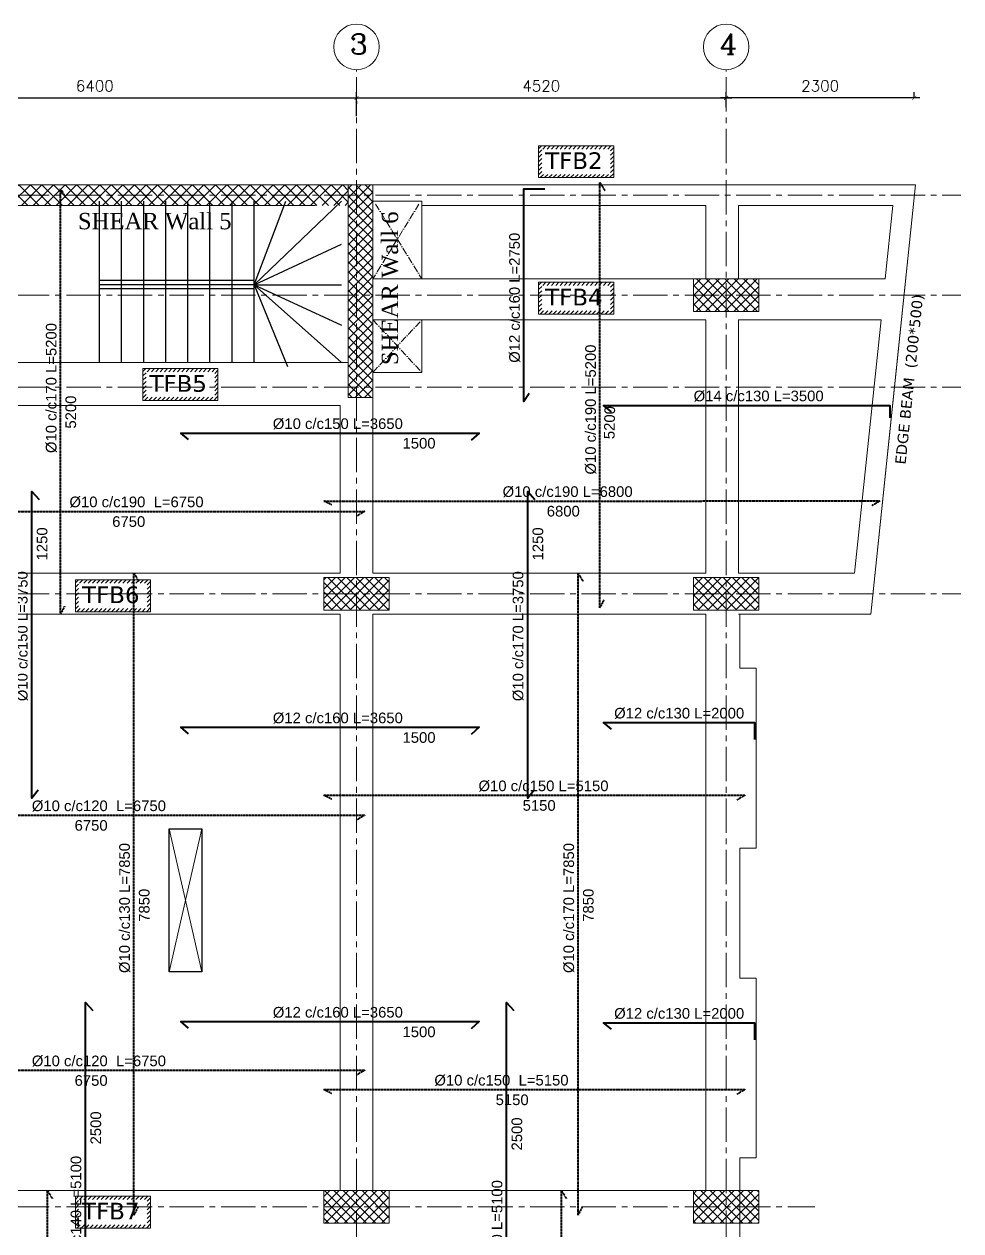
# Model space of a CAD drawing. Header units: inches. Extents: x -26151 to 62940, y -10194 to 246332.
# Drawn here: x 40850 to 41996, y 118572 to 120048 of the extents above; entities that cross this region are included whole.
import ezdxf

# ---------------------------------------------------------------- set-up
doc = ezdxf.new("R2010")
doc.units = ezdxf.units.IN
doc.header["$LTSCALE"] = 0.7
doc.header["$MEASUREMENT"] = 0
for name, pattern in [('ACAD_ISO10W100', [18, 12, -3, 0, -3]), ('CENTER2', [1.125, 0.75, -0.125, 0.125, -0.125]), ('DASHED2', [0.375, 0.25, -0.125])]:
    doc.linetypes.add(name, pattern=pattern)
doc.layers.get('0').update_dxf_attribs({"lineweight": 13})
doc.layers.get('Defpoints').update_dxf_attribs({"lineweight": 5})
for name, color, linetype, lineweight in [('axis', 254, 'ACAD_ISO10W100', 9), ('BEAM', 5, 'Continuous', 0), ('COLUMN', 4, 'Continuous', 20), ('dim', 1, 'Continuous', 25), ('hach', 9, 'Continuous', 9), ('hach 1', 254, 'Continuous', 9), ('hatch', 9, 'Continuous', 9), ('TEXT', 3, 'Continuous', 25), ('top renforcment', 7, 'Continuous', 40), ('VIS', 8, 'Continuous', 18)]:
    doc.layers.add(name, color=color, linetype=linetype, lineweight=lineweight)
doc.layers.add('FURNITURE', color=4, linetype='Continuous')
doc.layers.add('Layer3', color=50, linetype='Continuous')
doc.styles.add('100', font='romans.shx', dxfattribs={"height": 13.5})
doc.styles.add('GENERATED_STYLE_4', font='verdanai.ttf')
doc.styles.add('QW', font='times.ttf', dxfattribs={"height": 15})
doc.styles.add('romanc', font='verdana.ttf', dxfattribs={"height": 250})
doc.styles.get("Standard").update_dxf_attribs({"font": 'arial.ttf', "height": 13})
doc.dimstyles.new('abr100', dxfattribs={"dimtxt": 15, "dimasz": 5, "dimexe": 7, "dimexo": 7, "dimgap": 8, "dimtad": 1, "dimdec": 0, "dimlfac": 10, "dimzin": 4, "dimdsep": 46, "dimtxsty": '100', "dimblk": 'ARCHTICK', "dimcen": 0.09, "dimdle": 7, "dimclrd": 1, "dimclre": 8, "dimclrt": 2, "dimadec": 0, "dimazin": 1, "dimtfac": 1, "dimtdec": 0, "dimtix": 1, "dimtofl": 0, "dimtmove": 0, "dimatfit": 3, "dimldrblk": 'ARCHTICK', "dimfxl": 0, "dimtolj": 1, "dimtzin": 0, "dimlwd": -1, "dimlwe": -1, "dimarcsym": 0})
doc.dimstyles.get("Standard").update_dxf_attribs({"dimtxt": 13, "dimasz": 5, "dimexe": 0.18, "dimexo": 0.0625, "dimgap": 6, "dimtad": 1, "dimdec": 0, "dimlfac": 10, "dimzin": 0, "dimdsep": 46, "dimtxsty": 'Standard', "dimblk": 'ARCHTICK', "dimcen": 0.09, "dimse1": 1, "dimse2": 1, "dimclrd": 1, "dimclre": 7, "dimclrt": 3, "dimadec": 0, "dimazin": 0, "dimtfac": 1, "dimtdec": 0, "dimtix": 1, "dimtofl": 0, "dimtmove": 0, "dimatfit": 3, "dimldrblk": 'ARCHTICK', "dimfxl": 0, "dimtolj": 1, "dimtzin": 0, "dimarcsym": 0})

# ---------------------------------------------------------------- blocks, each defined once
blk = doc.blocks.new('_ArchTick')
at = {"color": 0, "linetype": 'ByBlock', "lineweight": 0, "const_width": 0.15}
blk.add_lwpolyline([(-0.5, -0.5), (0.5, 0.5)], dxfattribs=at)
blk = doc.blocks.new('*D750')
at = {"layer": 'Defpoints', "color": 0, "transparency": 16777216}
for p in [(41256.5, 119960.4), (41708.5, 119957.4), (41708.5, 119939.1)]:
    blk.add_point(p, dxfattribs=at)
at = {"layer": 'dim', "color": 8, "transparency": 16777216}
for p, q in [((41708.5, 119946.1), (41708.5, 119964.4)), ((41256.5, 119953.4), (41256.5, 119950.4))]:
    blk.add_line(p, q, dxfattribs=at)
at = {"layer": 'dim', "color": 1, "transparency": 16777216}
blk.add_line((41249.5, 119957.4), (41715.5, 119957.4), dxfattribs=at)
at = {"layer": 'dim', "color": 1, "transparency": 16777216, "xscale": 5, "yscale": 5, "zscale": 5, "rotation": 180}
blk.add_blockref('_ArchTick', (41256.5, 119957.4), dxfattribs=at)
at = {"layer": 'dim', "color": 1, "transparency": 16777216, "xscale": 5, "yscale": 5, "zscale": 5}
blk.add_blockref('_ArchTick', (41708.5, 119957.4), dxfattribs=at)
at = {"layer": 'dim', "color": 2, "transparency": 16777216, "insert": (41482.5, 119972.1), "char_height": 13.5, "attachment_point": 5, "style": '100'}
blk.add_mtext('\\A1;4520', dxfattribs=at)
blk = doc.blocks.new('*D762')
at = {"layer": 'Defpoints', "color": 0, "transparency": 16777216}
for p in [(40616.5, 119987), (41256.5, 119957.4), (41256.5, 119928.3)]:
    blk.add_point(p, dxfattribs=at)
at = {"layer": 'dim', "color": 8, "transparency": 16777216}
for p, q in [((40616.5, 119980), (40616.5, 119950.4)), ((41256.5, 119935.3), (41256.5, 119964.4))]:
    blk.add_line(p, q, dxfattribs=at)
at = {"layer": 'dim', "color": 1, "transparency": 16777216}
blk.add_line((40609.5, 119957.4), (41263.5, 119957.4), dxfattribs=at)
at = {"layer": 'dim', "color": 1, "transparency": 16777216, "xscale": 5, "yscale": 5, "zscale": 5, "rotation": 180}
blk.add_blockref('_ArchTick', (40616.5, 119957.4), dxfattribs=at)
at = {"layer": 'dim', "color": 1, "transparency": 16777216, "xscale": 5, "yscale": 5, "zscale": 5}
blk.add_blockref('_ArchTick', (41256.5, 119957.4), dxfattribs=at)
at = {"layer": 'dim', "color": 2, "transparency": 16777216, "insert": (40936.5, 119972.1), "char_height": 13.5, "attachment_point": 5, "style": '100'}
blk.add_mtext('\\A1;6400', dxfattribs=at)
blk = doc.blocks.new('*D763')
at = {"layer": 'Defpoints', "color": 0, "transparency": 16777216}
for p in [(41708.5, 119957.4), (41938.6, 119950), (41708.5, 119939.1)]:
    blk.add_point(p, dxfattribs=at)
at = {"layer": 'dim', "color": 8, "transparency": 16777216}
for p, q in [((41708.5, 119946.1), (41708.5, 119964.4)), ((41938.6, 119957), (41938.6, 119964.4))]:
    blk.add_line(p, q, dxfattribs=at)
at = {"layer": 'dim', "color": 1, "transparency": 16777216}
blk.add_line((41945.6, 119957.4), (41701.5, 119957.4), dxfattribs=at)
at = {"layer": 'dim', "color": 1, "transparency": 16777216, "xscale": 5, "yscale": 5, "zscale": 5, "rotation": 180}
blk.add_blockref('_ArchTick', (41708.5, 119957.4), dxfattribs=at)
at = {"layer": 'dim', "color": 1, "transparency": 16777216, "xscale": 5, "yscale": 5, "zscale": 5}
blk.add_blockref('_ArchTick', (41938.6, 119957.4), dxfattribs=at)
at = {"layer": 'dim', "color": 2, "transparency": 16777216, "insert": (41823.5, 119972.1), "char_height": 13.5, "attachment_point": 5, "style": '100'}
blk.add_mtext('\\A1;2300', dxfattribs=at)
blk = doc.blocks.new('*D1130')
at = {"layer": 'Defpoints', "color": 0, "transparency": 16777216}
for p in [(40591.5, 119054.9, -19467.6), (41266.5, 119054.9, -59863), (41266.5, 119054.9)]:
    blk.add_point(p, dxfattribs=at)
at = {"layer": 'TEXT', "color": 3, "transparency": 16777216, "insert": (40932, 119067.6), "char_height": 13, "attachment_point": 5}
blk.add_mtext('\\A1;6750', dxfattribs=at)
blk = doc.blocks.new('*D1131')
at = {"layer": 'Defpoints', "color": 0, "transparency": 16777216}
for p in [(40591.5, 119080.1), (41266.5, 119080.1, -19467.6), (41266.5, 119078.4)]:
    blk.add_point(p, dxfattribs=at)
at = {"layer": 'TEXT', "color": 3, "transparency": 16777216, "insert": (40941.5, 119091.4), "char_height": 13, "attachment_point": 5}
blk.add_mtext('\\A1;%%C10 c/c120  L=6750', dxfattribs=at)
blk = doc.blocks.new('*D1132')
at = {"layer": 'Defpoints', "color": 0, "transparency": 16777216}
for p in [(41216.5, 119079.3, -19467.6), (41731.5, 119079.3, -79330.7), (41731.5, 119079.3)]:
    blk.add_point(p, dxfattribs=at)
at = {"layer": 'TEXT', "color": 3, "transparency": 16777216, "insert": (41479.9, 119092), "char_height": 13, "attachment_point": 5}
blk.add_mtext('\\A1;5150', dxfattribs=at)
blk = doc.blocks.new('*D1133')
at = {"layer": 'Defpoints', "color": 0, "transparency": 16777216}
for p in [(41216.5, 119104.5), (41731.5, 119104.5, -38935.3), (41731.5, 119102.8)]:
    blk.add_point(p, dxfattribs=at)
at = {"layer": 'TEXT', "color": 3, "transparency": 16777216, "insert": (41485.2, 119115.8), "char_height": 13, "attachment_point": 5}
blk.add_mtext('\\A1;%%C10 c/c150 L=5150', dxfattribs=at)
blk = doc.blocks.new('*D1136')
at = {"layer": 'Defpoints', "color": 0, "transparency": 16777216}
for p in [(41256.5, 119162.5, -26473), (41406.5, 119162.5, -40395.4), (41406.5, 119162.5)]:
    blk.add_point(p, dxfattribs=at)
at = {"layer": 'TEXT', "color": 3, "transparency": 16777216, "insert": (41333, 119175.1), "char_height": 13, "attachment_point": 5}
blk.add_mtext('\\A1;1500', dxfattribs=at)
blk = doc.blocks.new('*D1137')
at = {"layer": 'Defpoints', "color": 0, "transparency": 16777216}
for p in [(41041.5, 119187.6), (41406.5, 119187.6), (41406.5, 119185.9)]:
    blk.add_point(p, dxfattribs=at)
at = {"layer": 'TEXT', "color": 3, "transparency": 16777216, "insert": (41233.7, 119198.9), "char_height": 13, "attachment_point": 5}
blk.add_mtext('\\A1;%%C12 c/c160 L=3650', dxfattribs=at)
blk = doc.blocks.new('*D1138')
at = {"layer": 'Defpoints', "color": 0, "transparency": 16777216}
for p in [(41558.5, 119193.4), (41758.5, 119193.4), (41758.5, 119191.7)]:
    blk.add_point(p, dxfattribs=at)
at = {"layer": 'TEXT', "color": 3, "transparency": 16777216, "insert": (41651.1, 119204.7), "char_height": 13, "attachment_point": 5}
blk.add_mtext('\\A1;%%C12 c/c130 L=2000', dxfattribs=at)
blk = doc.blocks.new('*D1141')
at = {"layer": 'Defpoints', "color": 0, "transparency": 16777216}
for p in [(40591.5, 118742.9, -19467.6), (41266.5, 118742.9, -59863), (41266.5, 118742.9)]:
    blk.add_point(p, dxfattribs=at)
at = {"layer": 'TEXT', "color": 3, "transparency": 16777216, "insert": (40932, 118755.6), "char_height": 13, "attachment_point": 5}
blk.add_mtext('\\A1;6750', dxfattribs=at)
blk = doc.blocks.new('*D1142')
at = {"layer": 'Defpoints', "color": 0, "transparency": 16777216}
for p in [(40591.5, 118768.1), (41266.5, 118768.1, -19467.6), (41266.5, 118766.4)]:
    blk.add_point(p, dxfattribs=at)
at = {"layer": 'TEXT', "color": 3, "transparency": 16777216, "insert": (40941.5, 118779.4), "char_height": 13, "attachment_point": 5}
blk.add_mtext('\\A1;%%C10 c/c120  L=6750', dxfattribs=at)
blk = doc.blocks.new('*D1143')
at = {"layer": 'Defpoints', "color": 0, "transparency": 16777216}
for p in [(41216.5, 118719.3, -19467.6), (41731.5, 118719.3, -79330.7), (41731.5, 118719.3)]:
    blk.add_point(p, dxfattribs=at)
at = {"layer": 'TEXT', "color": 3, "transparency": 16777216, "insert": (41446.9, 118732), "char_height": 13, "attachment_point": 5}
blk.add_mtext('\\A1;5150', dxfattribs=at)
blk = doc.blocks.new('*D1144')
at = {"layer": 'Defpoints', "color": 0, "transparency": 16777216}
for p in [(41216.5, 118744.5), (41731.5, 118744.5, -38935.3), (41731.5, 118742.8)]:
    blk.add_point(p, dxfattribs=at)
at = {"layer": 'TEXT', "color": 3, "transparency": 16777216, "insert": (41433.8, 118755.8), "char_height": 13, "attachment_point": 5}
blk.add_mtext('\\A1;%%C10 c/c150  L=5150', dxfattribs=at)
blk = doc.blocks.new('*D1147')
at = {"layer": 'Defpoints', "color": 0, "transparency": 16777216}
for p in [(41256.5, 118802.5, -26473), (41406.5, 118802.5, -40395.4), (41406.5, 118802.5)]:
    blk.add_point(p, dxfattribs=at)
at = {"layer": 'TEXT', "color": 3, "transparency": 16777216, "insert": (41333, 118815.1), "char_height": 13, "attachment_point": 5}
blk.add_mtext('\\A1;1500', dxfattribs=at)
blk = doc.blocks.new('*D1148')
at = {"layer": 'Defpoints', "color": 0, "transparency": 16777216}
for p in [(41041.5, 118827.6), (41406.5, 118827.6), (41406.5, 118825.9)]:
    blk.add_point(p, dxfattribs=at)
at = {"layer": 'TEXT', "color": 3, "transparency": 16777216, "insert": (41233.7, 118838.9), "char_height": 13, "attachment_point": 5}
blk.add_mtext('\\A1;%%C12 c/c160 L=3650', dxfattribs=at)
blk = doc.blocks.new('*D1151')
at = {"layer": 'Defpoints', "color": 0, "transparency": 16777216}
for p in [(40591.5, 119426.6, -19467.6), (41266.5, 119426.6, -59863), (41266.5, 119426.6)]:
    blk.add_point(p, dxfattribs=at)
at = {"layer": 'TEXT', "color": 3, "transparency": 16777216, "insert": (40978, 119439.2), "char_height": 13, "attachment_point": 5}
blk.add_mtext('\\A1;6750', dxfattribs=at)
blk = doc.blocks.new('*D1152')
at = {"layer": 'Defpoints', "color": 0, "transparency": 16777216}
for p in [(40591.5, 119451.8), (41266.5, 119451.8, -19467.6), (41266.5, 119450.1)]:
    blk.add_point(p, dxfattribs=at)
at = {"layer": 'TEXT', "color": 3, "transparency": 16777216, "insert": (40987.5, 119463.1), "char_height": 13, "attachment_point": 5}
blk.add_mtext('\\A1;%%C10 c/c190  L=6750', dxfattribs=at)
blk = doc.blocks.new('*D1153')
at = {"layer": 'Defpoints', "color": 0, "transparency": 16777216}
for p in [(41216.5, 119439.3, -19467.6), (41896.5, 119439.3, -79330.7), (41896.5, 119439.3)]:
    blk.add_point(p, dxfattribs=at)
at = {"layer": 'TEXT', "color": 3, "transparency": 16777216, "insert": (41509.4, 119451.9), "char_height": 13, "attachment_point": 5}
blk.add_mtext('\\A1;6800', dxfattribs=at)
blk = doc.blocks.new('*D1154')
at = {"layer": 'Defpoints', "color": 0, "transparency": 16777216}
for p in [(41216.5, 119464.4), (41896.5, 119464.4, -38935.3), (41896.5, 119462.7)]:
    blk.add_point(p, dxfattribs=at)
at = {"layer": 'TEXT', "color": 3, "transparency": 16777216, "insert": (41514.7, 119475.7), "char_height": 13, "attachment_point": 5}
blk.add_mtext('\\A1;%%C10 c/c190 L=6800', dxfattribs=at)
blk = doc.blocks.new('*D1157')
at = {"layer": 'Defpoints', "color": 0, "transparency": 16777216}
for p in [(41256.5, 119522.4, -26473), (41406.5, 119522.4, -40395.4), (41406.5, 119522.4)]:
    blk.add_point(p, dxfattribs=at)
at = {"layer": 'TEXT', "color": 3, "transparency": 16777216, "insert": (41333, 119535), "char_height": 13, "attachment_point": 5}
blk.add_mtext('\\A1;1500', dxfattribs=at)
blk = doc.blocks.new('*D1158')
at = {"layer": 'Defpoints', "color": 0, "transparency": 16777216}
for p in [(41041.5, 119547.5), (41406.5, 119547.5), (41406.5, 119545.8)]:
    blk.add_point(p, dxfattribs=at)
at = {"layer": 'TEXT', "color": 3, "transparency": 16777216, "insert": (41233.7, 119558.8), "char_height": 13, "attachment_point": 5}
blk.add_mtext('\\A1;%%C10 c/c150 L=3650', dxfattribs=at)
blk = doc.blocks.new('*D1160')
at = {"layer": 'Defpoints', "color": 0, "transparency": 16777216}
for p in [(41558.5, 119581.4), (41908.5, 119581.4), (41908.5, 119579.7)]:
    blk.add_point(p, dxfattribs=at)
at = {"layer": 'TEXT', "color": 3, "transparency": 16777216, "insert": (41748.3, 119592.7), "char_height": 13, "attachment_point": 5}
blk.add_mtext('\\A1;%%C14 c/c130 L=3500', dxfattribs=at)
blk = doc.blocks.new('*D1211')
at = {"layer": 'Defpoints', "color": 0, "transparency": 16777216}
for p in [(41009.6, 119376.1, -59863), (41009.6, 119376.1), (41009.6, 118591.1, -59863)]:
    blk.add_point(p, dxfattribs=at)
at = {"layer": 'TEXT', "color": 3, "transparency": 16777216, "insert": (40997, 118970), "char_height": 13, "attachment_point": 5, "rotation": 90}
blk.add_mtext('\\A1;7850', dxfattribs=at)
blk = doc.blocks.new('*D1212')
at = {"layer": 'Defpoints', "color": 0, "transparency": 16777216}
for p in [(40984.4, 119376.1, -19467.6), (40986.1, 119376.1), (40984.4, 118591, -40395.4)]:
    blk.add_point(p, dxfattribs=at)
at = {"layer": 'TEXT', "color": 3, "transparency": 16777216, "insert": (40973.1, 118966.6), "char_height": 13, "attachment_point": 5, "rotation": 90}
blk.add_mtext('\\A1;%%C10 c/c130 L=7850', dxfattribs=at)
blk = doc.blocks.new('*D1213')
at = {"layer": 'Defpoints', "color": 0, "transparency": 16777216}
for p in [(40884.8, 119476.1, -26473), (40884.8, 119476.1), (40884.8, 119351.1, -26473)]:
    blk.add_point(p, dxfattribs=at)
at = {"layer": 'TEXT', "color": 3, "transparency": 16777216, "insert": (40872.1, 119412), "char_height": 13, "attachment_point": 5, "rotation": 90}
blk.add_mtext('\\A1;1250', dxfattribs=at)
blk = doc.blocks.new('*D1214')
at = {"layer": 'Defpoints', "color": 0, "transparency": 16777216}
for p in [(40859.6, 119476.1, 13922.4), (40861, 119476.1), (40859.6, 119101.1)]:
    blk.add_point(p, dxfattribs=at)
at = {"layer": 'TEXT', "color": 3, "transparency": 16777216, "insert": (40848, 119299.1), "char_height": 13, "attachment_point": 5, "rotation": 90}
blk.add_mtext('\\A1;%%C10 c/c150 L=3750', dxfattribs=at)
blk = doc.blocks.new('*D1215')
at = {"layer": 'Defpoints', "color": 0, "transparency": 16777216}
for p in [(40919.9, 119846.1, -59863), (40919.9, 119846.1), (40919.9, 119326.1, -59863)]:
    blk.add_point(p, dxfattribs=at)
at = {"layer": 'TEXT', "color": 3, "transparency": 16777216, "insert": (40907.2, 119573.2), "char_height": 13, "attachment_point": 5, "rotation": 90}
blk.add_mtext('\\A1;5200', dxfattribs=at)
blk = doc.blocks.new('*D1216')
at = {"layer": 'Defpoints', "color": 0, "transparency": 16777216}
for p in [(40894.7, 119846.1, -19467.6), (40896.4, 119846.1), (40894.7, 119326, -40395.4)]:
    blk.add_point(p, dxfattribs=at)
at = {"layer": 'TEXT', "color": 3, "transparency": 16777216, "insert": (40883.4, 119602.6), "char_height": 13, "attachment_point": 5, "rotation": 90}
blk.add_mtext('\\A1;%%C10 c/c170 L=5200', dxfattribs=at)
blk = doc.blocks.new('*D1217')
at = {"layer": 'Defpoints', "color": 0, "transparency": 16777216}
for p in [(41552.7, 119376.1, -59863), (41552.7, 119376.1), (41552.7, 118591.1, -59863)]:
    blk.add_point(p, dxfattribs=at)
at = {"layer": 'TEXT', "color": 3, "transparency": 16777216, "insert": (41540.1, 118970), "char_height": 13, "attachment_point": 5, "rotation": 90}
blk.add_mtext('\\A1;7850', dxfattribs=at)
blk = doc.blocks.new('*D1218')
at = {"layer": 'Defpoints', "color": 0, "transparency": 16777216}
for p in [(41527.6, 119376.1, -19467.6), (41529.3, 119376.1), (41527.6, 118591, -40395.4)]:
    blk.add_point(p, dxfattribs=at)
at = {"layer": 'TEXT', "color": 3, "transparency": 16777216, "insert": (41516.3, 118966.6), "char_height": 13, "attachment_point": 5, "rotation": 90}
blk.add_mtext('\\A1;%%C10 c/c170 L=7850', dxfattribs=at)
blk = doc.blocks.new('*D1219')
at = {"layer": 'Defpoints', "color": 0, "transparency": 16777216}
for p in [(41491.1, 119476.1, -26473), (41491.1, 119476.1), (41491.1, 119351.1, -26473)]:
    blk.add_point(p, dxfattribs=at)
at = {"layer": 'TEXT', "color": 3, "transparency": 16777216, "insert": (41478.4, 119412), "char_height": 13, "attachment_point": 5, "rotation": 90}
blk.add_mtext('\\A1;1250', dxfattribs=at)
blk = doc.blocks.new('*D1220')
at = {"layer": 'Defpoints', "color": 0, "transparency": 16777216}
for p in [(41465.9, 119476.1, 13922.4), (41467.3, 119476.1), (41465.9, 119101.1)]:
    blk.add_point(p, dxfattribs=at)
at = {"layer": 'TEXT', "color": 3, "transparency": 16777216, "insert": (41454.3, 119299.1), "char_height": 13, "attachment_point": 5, "rotation": 90}
blk.add_mtext('\\A1;%%C10 c/c170 L=3750', dxfattribs=at)
blk = doc.blocks.new('*D1221')
at = {"layer": 'Defpoints', "color": 0, "transparency": 16777216}
for p in [(41579.4, 119854, -59863), (41584.3, 119853.9), (41569.4, 119334.1, -25376.8)]:
    blk.add_point(p, dxfattribs=at)
at = {"layer": 'TEXT', "color": 3, "transparency": 16777216, "insert": (41566, 119560.3), "char_height": 13, "attachment_point": 5, "rotation": 88.8981}
blk.add_mtext('\\A1;5200', dxfattribs=at)
blk = doc.blocks.new('*D1222')
at = {"layer": 'Defpoints', "color": 0, "transparency": 16777216}
for p in [(41554.3, 119854, -19467.6), (41556, 119854), (41554.3, 119333.9, -5909.2)]:
    blk.add_point(p, dxfattribs=at)
at = {"layer": 'TEXT', "color": 3, "transparency": 16777216, "insert": (41543, 119576.3), "char_height": 13, "attachment_point": 5, "rotation": 90}
blk.add_mtext('\\A1;%%C10 c/c190 L=5200', dxfattribs=at)
blk = doc.blocks.new('*D1225')
at = {"layer": 'Defpoints', "color": 0, "transparency": 16777216}
for p in [(41461.3, 119861.1), (41463, 119861.1), (41461.3, 119586.1)]:
    blk.add_point(p, dxfattribs=at)
at = {"layer": 'TEXT', "color": 3, "transparency": 16777216, "insert": (41450, 119713), "char_height": 13, "attachment_point": 5, "rotation": 90}
blk.add_mtext('\\A1;%%C12 c/c160 L=2750', dxfattribs=at)
blk = doc.blocks.new('*D1226')
at = {"layer": 'Defpoints', "color": 0, "transparency": 16777216}
for p in [(40950.5, 118851.1, -26473), (40950.5, 118851.1), (40950.5, 118601.1, -26473)]:
    blk.add_point(p, dxfattribs=at)
at = {"layer": 'TEXT', "color": 3, "transparency": 16777216, "insert": (40937.8, 118697.7), "char_height": 13, "attachment_point": 5, "rotation": 90}
blk.add_mtext('\\A1;2500', dxfattribs=at)
blk = doc.blocks.new('*D1227')
at = {"layer": 'Defpoints', "color": 0, "transparency": 16777216}
for p in [(40925.3, 118851.1, 13922.4), (40926.7, 118851.1), (40925.3, 118341.1, -14106)]:
    blk.add_point(p, dxfattribs=at)
at = {"layer": 'TEXT', "color": 3, "transparency": 16777216, "insert": (40913.7, 118584), "char_height": 13, "attachment_point": 5, "rotation": 90}
blk.add_mtext('\\A1;%%C10 c/c140 L=5100', dxfattribs=at)
blk = doc.blocks.new('*D1228')
at = {"layer": 'Defpoints', "color": 0, "transparency": 16777216}
for p in [(41465.4, 118851.1, -26473), (41465.4, 118851.1), (41465.4, 118601.1, -26473)]:
    blk.add_point(p, dxfattribs=at)
at = {"layer": 'TEXT', "color": 3, "transparency": 16777216, "insert": (41452.7, 118690.3), "char_height": 13, "attachment_point": 5, "rotation": 90}
blk.add_mtext('\\A1;2500', dxfattribs=at)
blk = doc.blocks.new('*D1229')
at = {"layer": 'Defpoints', "color": 0, "transparency": 16777216}
for p in [(41440.2, 118851.1, 13922.4), (41441.6, 118851.1), (41440.2, 118341.1, -14106)]:
    blk.add_point(p, dxfattribs=at)
at = {"layer": 'TEXT', "color": 3, "transparency": 16777216, "insert": (41428.6, 118554.3), "char_height": 13, "attachment_point": 5, "rotation": 90}
blk.add_mtext('\\A1;%%C10 c/c170 L=5100', dxfattribs=at)
blk = doc.blocks.new('*D1239')
at = {"layer": 'Defpoints', "color": 0, "transparency": 16777216}
for p in [(40903.8, 118621.1, -59863), (40903.8, 118621.1), (40903.8, 117801.1, -59863)]:
    blk.add_point(p, dxfattribs=at)
at = {"layer": 'TEXT', "color": 3, "transparency": 16777216, "insert": (40891.1, 118195), "char_height": 13, "attachment_point": 5, "rotation": 90}
blk.add_mtext('\\A1;8200', dxfattribs=at)
blk = doc.blocks.new('*D1240')
at = {"layer": 'Defpoints', "color": 0, "transparency": 16777216}
for p in [(40878.6, 118621.1, -19467.6), (40880.3, 118621.1), (40878.6, 117801, -40395.4)]:
    blk.add_point(p, dxfattribs=at)
at = {"layer": 'TEXT', "color": 3, "transparency": 16777216, "insert": (40867.3, 118191.6), "char_height": 13, "attachment_point": 5, "rotation": 90}
blk.add_mtext('\\A1;%%C10 c/c130 L=8200', dxfattribs=at)
blk = doc.blocks.new('*D1241')
at = {"layer": 'Defpoints', "color": 0, "transparency": 16777216}
for p in [(41532.5, 118621.1, -59863), (41532.5, 118621.1), (41532.5, 117801.1, -59863)]:
    blk.add_point(p, dxfattribs=at)
at = {"layer": 'TEXT', "color": 3, "transparency": 16777216, "insert": (41519.8, 118195), "char_height": 13, "attachment_point": 5, "rotation": 90}
blk.add_mtext('\\A1;8200', dxfattribs=at)
blk = doc.blocks.new('*D1242')
at = {"layer": 'Defpoints', "color": 0, "transparency": 16777216}
for p in [(41507.3, 118621.1, -19467.6), (41509, 118621.1), (41507.3, 117801, -40395.4)]:
    blk.add_point(p, dxfattribs=at)
at = {"layer": 'TEXT', "color": 3, "transparency": 16777216, "insert": (41496, 118191.6), "char_height": 13, "attachment_point": 5, "rotation": 90}
blk.add_mtext('\\A1;%%C10 c/c170 L=8200', dxfattribs=at)
blk = doc.blocks.new('*D1250')
at = {"layer": 'Defpoints', "color": 0, "transparency": 16777216}
for p in [(41558.5, 118826.2), (41758.5, 118826.2), (41758.5, 118824.5)]:
    blk.add_point(p, dxfattribs=at)
at = {"layer": 'TEXT', "color": 3, "transparency": 16777216, "insert": (41651.1, 118837.5), "char_height": 13, "attachment_point": 5}
blk.add_mtext('\\A1;%%C12 c/c130 L=2000', dxfattribs=at)

msp = doc.modelspace()

# ---------------------------------------------------------------- hatches: boundary and pattern name
at = {"layer": 'hach 1', "linetype": 'ByBlock'}
h = msp.add_hatch(dxfattribs=at)
h.set_pattern_fill('ANSI31', color=256, scale=30, style=0)
h.set_pattern_definition([(45, (53936.462, 220.7946), (-2.65165043, 2.65165043), [])])
h.paths.add_polyline_path([(41571.01, 119898.96), (41479.07, 119898.96), (41479.07, 119859.96), (41571.01, 119859.96)])
h.paths.add_polyline_path([(41567.01, 119894.96), (41567.01, 119863.96), (41483.07, 119863.96), (41483.07, 119894.96)], flags=16)
h = msp.add_hatch(dxfattribs=at)
h.set_pattern_fill('ANSI31', color=256, scale=30, style=0)
h.set_pattern_definition([(45, (53936.462, 53.9038), (-2.65165043, 2.65165043), [])])
h.paths.add_polyline_path([(41571.01, 119732.07), (41479.07, 119732.07), (41479.07, 119693.07), (41571.01, 119693.07)])
h.paths.add_polyline_path([(41567.01, 119728.07), (41567.01, 119697.07), (41483.07, 119697.07), (41483.07, 119728.07)], flags=16)
h = msp.add_hatch(dxfattribs=at)
h.set_pattern_fill('ANSI31', color=256, scale=30, style=0)
h.set_pattern_definition([(45, (53452.6165, -51.693), (-2.65165043, 2.65165043), [])])
h.paths.add_polyline_path([(41087.16, 119626.47), (40995.22, 119626.47), (40995.22, 119587.47), (41087.16, 119587.47)])
h.paths.add_polyline_path([(41083.16, 119622.47), (41083.16, 119591.47), (40999.22, 119591.47), (40999.22, 119622.47)], flags=16)
h = msp.add_hatch(dxfattribs=at)
h.set_pattern_fill('ANSI31', color=256, scale=30, style=0)
h.set_pattern_definition([(45, (53370.1316, -310.133), (-2.65165043, 2.65165043), [])])
h.paths.add_polyline_path([(41004.68, 119368.03), (40912.73, 119368.03), (40912.73, 119329.03), (41004.68, 119329.03)])
h.paths.add_polyline_path([(41000.68, 119364.03), (41000.68, 119333.03), (40916.73, 119333.03), (40916.73, 119364.03)], flags=16)
h = msp.add_hatch(dxfattribs=at)
h.set_pattern_fill('ANSI31', color=256, scale=30, style=0)
h.set_pattern_definition([(45, (53370.1316, -1064.0442), (-2.65165043, 2.65165043), [])])
h.paths.add_polyline_path([(41004.68, 118614.12), (40912.73, 118614.12), (40912.73, 118575.12), (41004.68, 118575.12)])
h.paths.add_polyline_path([(41000.68, 118610.12), (41000.68, 118579.12), (40916.73, 118579.12), (40916.73, 118610.12)], flags=16)
at = {"layer": 'hatch', "ltscale": 0.5}
h = msp.add_hatch(dxfattribs=at)
h.set_pattern_fill('NET', color=256, scale=80, angle=45, style=0)
h.set_pattern_definition([(45, (-421943.65, -142697.629), (-7.07106781, 7.07106781), []), (135, (-421943.65, -142697.629), (-7.07106781, -7.07106781), [])])
h.paths.add_polyline_path([(41054.8, 119851.08), (40984.8, 119851.08), (40984.8, 119838.58), (41054.8, 119838.58)])
h.paths.add_polyline_path([(41054.8, 119838.58), (40984.8, 119838.58), (40984.8, 119826.08), (41054.8, 119826.08)])
h.paths.add_polyline_path([(41171.38, 119838.58), (41054.8, 119838.58), (41054.8, 119826.08), (41171.38, 119826.08)])
h.paths.add_polyline_path([(41246.54, 119851.08), (41054.8, 119851.08), (41054.8, 119838.58), (41171.38, 119838.58), (41246.54, 119838.58)])
h.paths.add_polyline_path([(41246.54, 119838.58), (41171.38, 119838.58), (41171.38, 119826.08), (41216.54, 119826.08), (41246.54, 119826.08)])
h.paths.add_polyline_path([(41094.52, 119837.81), (41094.52, 119870.75), (41077.64, 119870.75), (41077.64, 119837.81)], flags=9)
h.paths.add_polyline_path([(41143.98, 119839.07), (41143.98, 119873.09), (41127.11, 119873.09), (41127.11, 119839.07)], flags=9)
h.paths.add_polyline_path([(40836.44, 119838.58), (40836.44, 119826.08), (40984.8, 119826.08), (40984.8, 119838.58)])
h.paths.add_polyline_path([(40836.44, 119851.08), (40836.44, 119838.58), (40984.8, 119838.58), (40984.8, 119851.08)])
h = msp.add_hatch(dxfattribs=at)
h.set_pattern_fill('NET', color=256, scale=65, angle=45, style=0)
h.set_pattern_definition([(45, (45384.02, -606.979), (-5.7452426, 5.7452426), []), (135, (45384.02, -606.979), (-5.7452426, -5.7452426), [])])
h.paths.add_polyline_path([(41276.52, 119851.03), (41276.52, 119591.03), (41246.52, 119591.03), (41246.52, 119851.03)])
h = msp.add_hatch(dxfattribs=at)
h.set_pattern_fill('NET', color=256, scale=65, angle=45, style=0)
h.set_pattern_definition([(45, (-421931.65, -142697.6286), (-5.7452426, 5.7452426), []), (135, (-421931.65, -142697.6286), (-5.7452426, -5.7452426), [])])
h.paths.add_polyline_path([(41668.54, 119736.08), (41748.54, 119736.08), (41748.54, 119696.08), (41668.54, 119696.08)])
h = msp.add_hatch(dxfattribs=at)
h.set_pattern_fill('NET', color=256, scale=65, angle=45, style=0)
h.set_pattern_definition([(45, (-421943.65, -142662.6286), (-5.7452426, 5.7452426), []), (135, (-421943.65, -142662.6286), (-5.7452426, -5.7452426), [])])
h.paths.add_polyline_path([(41216.54, 119371.08), (41296.54, 119371.08), (41296.54, 119331.08), (41216.54, 119331.08)])
h = msp.add_hatch(dxfattribs=at)
h.set_pattern_fill('NET', color=256, scale=65, angle=45, style=0)
h.set_pattern_definition([(45, (-421931.65, -142662.6286), (-5.7452426, 5.7452426), []), (135, (-421931.65, -142662.6286), (-5.7452426, -5.7452426), [])])
h.paths.add_polyline_path([(41668.54, 119371.08), (41748.54, 119371.08), (41748.54, 119331.08), (41668.54, 119331.08)])
h = msp.add_hatch(dxfattribs=at)
h.set_pattern_fill('NET', color=256, scale=65, angle=45, style=0)
h.set_pattern_definition([(45, (-421943.65, -142612.6286), (-5.7452426, 5.7452426), []), (135, (-421943.65, -142612.6286), (-5.7452426, -5.7452426), [])])
h.paths.add_polyline_path([(41216.54, 118621.08), (41296.54, 118621.08), (41296.54, 118581.08), (41216.54, 118581.08)])
h = msp.add_hatch(dxfattribs=at)
h.set_pattern_fill('NET', color=256, scale=65, angle=45, style=0)
h.set_pattern_definition([(45, (-421931.65, -142612.6286), (-5.7452426, 5.7452426), []), (135, (-421931.65, -142612.6286), (-5.7452426, -5.7452426), [])])
h.paths.add_polyline_path([(41668.54, 118621.08), (41748.54, 118621.08), (41748.54, 118581.08), (41668.54, 118581.08)])

# ---------------------------------------------------------------- linework, layer by layer
at = {"lineweight": 20}
for centre in [(41256.53, 120019.84), (41708.53, 120019.84)]:
    msp.add_ellipse(centre, major_axis=(-0.02, 27.86), ratio=1, start_param=4.7118466, end_param=10.9950319, dxfattribs=at)
at = {"layer": 'axis', "linetype": 'CENTER2', "ltscale": 80}
for p, q in [((41256.54, 116601.69), (41256.54, 119991.98)), ((41708.54, 116601.69), (41708.54, 119991.98)), ((39830.85, 119838.58), (41995.58, 119838.58)), ((39830.85, 119716.08), (41995.58, 119716.08)), ((39830.85, 119603.58), (41995.58, 119603.58)), ((39830.85, 119351.08), (41995.58, 119351.08)), ((39830.85, 118601.08), (41816.89, 118601.08))]:
    msp.add_line(p, q, dxfattribs=at)
at = {"layer": 'axis'}
for p, q in [((41332.91, 119827.64), (41276.54, 119736.08)), ((41279.84, 119827.64), (41336.54, 119736.08)), ((41276.54, 119686.08), (41336.54, 119621.82)), ((41276.54, 119621.82), (41336.54, 119686.08))]:
    msp.add_line(p, q, dxfattribs=at)
at = {"layer": 'BEAM', "linetype": 'Continuous'}
for p, q in [((40836.44, 119826.08), (41206.54, 119826.08)), ((40871.54, 119826.08), (41206.54, 119826.08)), ((41336.54, 119826.08), (41683.54, 119826.08)), ((41683.54, 119736.08), (41683.54, 119826.08)), ((41723.54, 119736.08), (41723.54, 119826.08)), ((41723.54, 119826.08), (41912.52, 119826.08)), ((41683.54, 119736.08), (41276.54, 119736.08)), ((41903.15, 119736.08), (41723.54, 119736.08)), ((41683.54, 119686.08), (41276.54, 119686.08)), ((41683.54, 119376.08), (41683.54, 119686.08)), ((41897.95, 119686.08), (41723.54, 119686.08)), ((41723.54, 119376.08), (41723.54, 119686.08)), ((40836.54, 119633.89), (41246.54, 119633.89)), ((41276.54, 119621.82), (41276.54, 119376.08)), ((40636.54, 119581.08), (41236.54, 119581.08)), ((41236.54, 119581.08), (41236.54, 119376.08)), ((40636.54, 119376.08), (41236.54, 119376.08)), ((41276.54, 119376.08), (41683.54, 119376.08)), ((41723.54, 119376.08), (41865.69, 119376.08)), ((40636.54, 119326.08), (41236.54, 119326.08)), ((41236.54, 119326.08), (41236.54, 118976.08)), ((41276.54, 119326.08), (41683.54, 119326.08)), ((41276.54, 119326.08), (41276.54, 118976.08)), ((41683.54, 118976.08), (41683.54, 119326.08)), ((41723.54, 119326.08), (41885.63, 119326.08)), ((41236.54, 118976.08), (41236.54, 118621.08)), ((41276.54, 118976.08), (41276.54, 118621.08)), ((41683.54, 118621.08), (41683.54, 118976.08)), ((40636.54, 118621.08), (41236.54, 118621.08)), ((41683.54, 118621.08), (41276.54, 118621.08))]:
    msp.add_line(p, q, dxfattribs=at)
for points in [[(39944.38, 119779.81), (39936.69, 119851.26), (41940.27, 119851.27), (41885.63, 119326.08)], [(41276.54, 119851.25), (41276.54, 119831.25), (41336.54, 119831.25), (41336.54, 119736.08)], [(41336.54, 119686.08), (41336.54, 119621.82), (41276.54, 119621.82), (41276.54, 119831.25)], [(41903.15, 119736.08), (41912.52, 119826.08)], [(41897.95, 119686.08), (41865.69, 119376.08)], [(41897.95, 119686.08), (41865.69, 119376.08)], [(41865.69, 119376.08), (41897.95, 119686.08)]]:
    msp.add_lwpolyline(points, dxfattribs=at)
at = {"layer": 'COLUMN'}
for points in [[(41276.54, 119851.08), (41276.54, 119591.08), (41246.54, 119591.08), (41246.54, 119851.08)], [(41668.54, 119736.08), (41748.54, 119736.08), (41748.54, 119696.08), (41668.54, 119696.08)], [(41216.54, 119371.08), (41296.54, 119371.08), (41296.54, 119331.08), (41216.54, 119331.08)], [(41668.54, 119371.08), (41748.54, 119371.08), (41748.54, 119331.08), (41668.54, 119331.08)], [(41216.54, 118621.08), (41296.54, 118621.08), (41296.54, 118581.08), (41216.54, 118581.08)], [(41668.54, 118621.08), (41748.54, 118621.08), (41748.54, 118581.08), (41668.54, 118581.08)]]:
    msp.add_lwpolyline(points, close=True, dxfattribs=at)
at = {"layer": 'FURNITURE', "ltscale": 3}
for p, q in [((40942.3, 119633.89), (40942.3, 119831.25)), ((40969.3, 119633.89), (40969.3, 119831.25)), ((40996.3, 119633.89), (40996.3, 119831.25)), ((41023.3, 119633.89), (41023.3, 119831.25)), ((41050.3, 119633.89), (41050.3, 119831.25)), ((41077.3, 119633.89), (41077.3, 119831.25)), ((41104.3, 119633.89), (41104.3, 119831.25)), ((41131.3, 119633.89), (41131.3, 119831.25)), ((41238.16, 119831.25), (41131.3, 119729.04)), ((41131.3, 119729.04), (41170.23, 119831.25)), ((41131.3, 119729.04), (41238.16, 119778.43)), ((41131.3, 119734.04), (40942.3, 119734.04)), ((41131.3, 119729.04), (40942.3, 119729.04)), ((41131.3, 119729.04), (41238.16, 119729.04)), ((41238.16, 119633.89), (41131.3, 119729.04)), ((41131.3, 119729.04), (41238.16, 119679.65)), ((41131.3, 119729.04), (41172.13, 119628.89)), ((41131.3, 119724.04), (40942.3, 119724.04))]:
    msp.add_line(p, q, dxfattribs=at)
at = {"layer": 'hach', "color": 6, "linetype": 'ByBlock'}
msp.add_lwpolyline([(40149.97, 119331.08), (40149.97, 119333.79), (39992.34, 119333.79), (39936.69, 119851.26), (40100.57, 119851.26), (40156.97, 119851.26), (41940.27, 119851.27), (41914.5, 119603.58), (41885.63, 119326.08), (41725.25, 119326.08), (41725.25, 119260), (41745.25, 119260), (41745.25, 119040), (41725.25, 119040), (41725.25, 118881.03), (41745.25, 118881.03), (41745.25, 118661.03), (41725.25, 118661.03), (41725.25, 118498.93)], dxfattribs=at)
at = {"layer": 'hach 1', "linetype": 'ByBlock'}
for points in [[(41479.07, 119898.96), (41571.01, 119898.96), (41571.01, 119859.96), (41479.07, 119859.96)], [(41479.07, 119732.07), (41571.01, 119732.07), (41571.01, 119693.07), (41479.07, 119693.07)], [(40995.22, 119626.47), (41087.16, 119626.47), (41087.16, 119587.47), (40995.22, 119587.47)], [(40912.73, 119368.03), (41004.68, 119368.03), (41004.68, 119329.03), (40912.73, 119329.03)], [(40912.73, 118614.12), (41004.68, 118614.12), (41004.68, 118575.12), (40912.73, 118575.12)]]:
    msp.add_lwpolyline(points, close=True, dxfattribs=at)
at = {"layer": 'Layer3', "color": 1, "linetype": 'ByBlock'}
msp.add_lwpolyline([(41027.32, 119063.54), (41067.32, 119063.54), (41067.32, 118888.54), (41027.32, 118888.54)], close=True, dxfattribs=at)
at = {"layer": 'top renforcment', "color": 4, "linetype": 'DASHED2', "ltscale": 2}
for points, elevation in [([(40899.47, 119335.79), (40894.66, 119326.05), (40894.66, 119846.08), (40900.48, 119836.34)], 35582.37), ([(41226.25, 119459.65), (41216.51, 119464.45), (41896.54, 119464.46), (41886.8, 119458.64)], -11818.36), ([(40601.25, 119446.98), (40591.51, 119451.78), (41266.54, 119451.78), (41256.8, 119445.96)], -11818.36), ([(40989.22, 118600.79), (40984.41, 118591.05), (40984.41, 119376.08), (40990.23, 119366.34)], 34486.2), ([(41532.36, 118600.79), (41527.55, 118591.05), (41527.55, 119376.08), (41533.37, 119366.34)], 34486.2), ([(41226.25, 119099.73), (41216.51, 119104.53), (41731.54, 119104.54), (41721.8, 119098.72)], -5909.18), ([(40601.25, 119075.32), (40591.51, 119080.12), (41266.54, 119080.13), (41256.8, 119074.31)], -5909.18), ([(40601.25, 118763.33), (40591.51, 118768.14), (41266.54, 118768.14), (41256.8, 118762.32)], -5909.18), ([(41226.25, 118739.73), (41216.51, 118744.53), (41731.54, 118744.54), (41721.8, 118738.72)], -5909.18), ([(40883.36, 117810.79), (40878.56, 117801.05), (40878.55, 118621.08), (40884.37, 118611.34)], 34486.2), ([(41512.07, 117810.79), (41507.26, 117801.05), (41507.26, 118621.08), (41513.08, 118611.34)], 34486.2)]:
    msp.add_lwpolyline(points, dxfattribs=dict(at, elevation=elevation))
at = {"layer": 'top renforcment', "color": 3}
msp.add_lwpolyline([(41467.51, 119595.82), (41461.24, 119586.08), (41461.24, 119846.08), (41486.74, 119846.08)], dxfattribs=at)
at = {"layer": 'top renforcment', "color": 4, "linetype": 'DASHED2', "ltscale": 2}
msp.add_lwpolyline([(41559.05, 119343.69), (41554.24, 119333.95), (41554.24, 119853.97), (41560.06, 119844.23)], dxfattribs=at)
at = {"layer": 'top renforcment', "color": 3}
for points, elevation in [([(41568.29, 119573.53), (41558.54, 119581.4), (41908.54, 119581.4), (41908.54, 119566.34)], -18919.03), ([(41051.29, 119539.71), (41041.54, 119547.57), (41406.55, 119547.58), (41396.8, 119538.69)], -18919.03), ([(40867.43, 119110.83), (40859.57, 119101.09), (40859.56, 119476.09), (40868.45, 119466.35)], 1096.17), ([(41473.73, 119110.83), (41465.87, 119101.09), (41465.86, 119476.09), (41474.75, 119466.35)], 1096.17), ([(41051.29, 119179.79), (41041.54, 119187.66), (41406.55, 119187.66), (41396.8, 119178.78)], -13009.85), ([(41568.29, 119185.53), (41558.54, 119193.37), (41743.03, 119193.37), (41743.03, 119172.65)], -13009.85), ([(40933.13, 118350.83), (40925.27, 118341.08), (40925.27, 118851.09), (40934.15, 118841.35)], 1096.17), ([(41448.02, 118350.83), (41440.16, 118341.08), (41440.16, 118851.09), (41449.04, 118841.35)], 35582.37), ([(41051.29, 118819.79), (41041.55, 118827.66), (41406.55, 118827.66), (41396.8, 118818.78)], -13009.85), ([(41568.29, 118818.34), (41558.54, 118826.18), (41743.03, 118826.18), (41743.03, 118805.46)], -13009.85)]:
    msp.add_lwpolyline(points, dxfattribs=dict(at, elevation=elevation))
at = {"layer": 'VIS', "linetype": 'Continuous', "lineweight": 5}
for p, q in [((41067.32, 118888.54), (41027.32, 119063.54)), ((41027.32, 118888.54), (41067.32, 119063.54))]:
    msp.add_line(p, q, dxfattribs=at)

# ---------------------------------------------------------------- texts
at = {"layer": 'TEXT', "color": 2, "style": 'romanc'}
for s, p in [('TFB2', (41487.27, 119870.53)), ('TFB4', (41487.27, 119703.64)), ('TFB5', (41003.42, 119598.04)), ('TFB6', (40920.94, 119339.6)), ('TFB7', (40920.94, 118585.69))]:
    msp.add_text(s, height=20.4, dxfattribs=at).set_placement(p)
at = {"layer": 'TEXT', "color": 7, "style": 'QW'}
msp.add_text('SHEAR Wall 5', height=20, dxfattribs=at).set_placement((40915.78, 119796.79))
msp.add_text('SHEAR Wall 6', height=20, rotation=90, dxfattribs=at).set_placement((41307.36, 119630.67))
at = {"layer": 'TEXT', "color": 2, "style": 'romanc'}
msp.add_text('EDGE BEAM  (200*500)', height=13, rotation=84.05948, dxfattribs=at).set_placement((41927.91, 119508.65))
at = {"layer": 'TEXT', "char_height": 25, "attachment_point": 1, "style": 'GENERATED_STYLE_4'}
for s, insert in [('{\\Fromanc|c0;3}', (41248.61, 120035.78)), ('{\\Fromanc|c0;4}', (41700.61, 120035.78))]:
    msp.add_mtext(s, dxfattribs=dict(at, insert=insert))

# ---------------------------------------------------------------- dimensions: what is measured, and where the dimension line sits
at = {"layer": 'dim'}
for base, p1, p2, picture, middle in [((41256.54, 119957.35), (40616.54, 119986.98), (41256.54, 119928.32), '*D762', (40936.54, 119972.1)), ((41708.54, 119957.35), (41256.54, 119960.44), (41708.54, 119939.12), '*D750', (41482.54, 119972.1))]:
    dim = msp.add_linear_dim(base=base, p1=p1, p2=p2, dimstyle='abr100', dxfattribs=at)
    dim.commit()
    dim.dimension.update_dxf_attribs({"geometry": picture, "text_midpoint": middle})
dim = msp.add_linear_dim(base=(41708.54, 119957.35), p1=(41938.55, 119949.99), p2=(41708.54, 119939.12), angle=180, dimstyle='abr100', dxfattribs=at)
dim.commit()
dim.dimension.update_dxf_attribs({"geometry": '*D763', "text_midpoint": (41823.55, 119972.1)})
at = {"layer": 'TEXT'}
for base, p1, p2, text, picture, middle in [((41462.97, 119861.08, 13009.85), (41461.27, 119586.08, 13009.85), (41461.27, 119861.08, 13009.85), '%%C12 c/c160 L=<>', '*D1225', (41462.97, 119713.03, 13009.85)), ((40896.39, 119846.08, 48592.23), (40894.69, 119326.05, 8196.84), (40894.69, 119846.08, 29124.59), '%%C10 c/c170 L=<>', '*D1216', (40896.39, 119602.61, 48592.23)), ((41555.97, 119853.97, 13009.85), (41554.27, 119333.95, 7100.68), (41554.27, 119853.97, -6457.78), '%%C10 c/c190 L=<>', '*D1222', (41555.97, 119576.29, 13009.85)), ((40860.99, 119476.09, 14106.02), (40859.59, 119101.09, 14106.02), (40859.59, 119476.09, 28028.42), '%%C10 c/c150 L=<>', '*D1214', (40860.99, 119299.05, 14106.02)), ((41467.28, 119476.09, 14106.02), (41465.89, 119101.09, 14106.02), (41465.89, 119476.09, 28028.42), '%%C10 c/c170 L=<>', '*D1220', (41467.28, 119299.05, 14106.02)), ((40986.14, 119376.08, 47496.06), (40984.44, 118591.05, 7100.68), (40984.44, 119376.08, 28028.42), '%%C10 c/c130 L=<>', '*D1212', (40986.14, 118966.65, 47496.06)), ((41529.28, 119376.08, 47496.06), (41527.58, 118591.05, 7100.68), (41527.58, 119376.08, 28028.42), '%%C10 c/c170 L=<>', '*D1218', (41529.28, 118966.65, 47496.06)), ((40926.69, 118851.09, 14106.02), (40925.3, 118341.08), (40925.3, 118851.09, 28028.42), '%%C10 c/c140 L=<>', '*D1227', (40926.69, 118584, 14106.02)), ((41441.58, 118851.09, 48592.23), (41440.19, 118341.08, 34486.2), (41440.19, 118851.09, 62514.62), '%%C10 c/c170 L=<>', '*D1229', (41441.58, 118554.3, 48592.23)), ((40880.28, 118621.08, 47496.06), (40878.59, 117801.05, 7100.68), (40878.59, 118621.08, 28028.42), '%%C10 c/c130 L=<>', '*D1240', (40880.28, 118191.65, 47496.06)), ((41508.99, 118621.08, 47496.06), (41507.29, 117801.05, 7100.68), (41507.29, 118621.08, 28028.42), '%%C10 c/c170 L=<>', '*D1242', (41508.99, 118191.65, 47496.06))]:
    dim = msp.add_linear_dim(base=base, p1=p1, p2=p2, angle=90, text=text, dimstyle='Standard', override={"dimsd1": 1, "dimsd2": 1, "dimfxl": 0.1, "dimfxlon": 1}, dxfattribs=at)
    dim.commit()
    dim.dimension.update_dxf_attribs({"geometry": picture, "text_midpoint": middle, "dimtype": 160})
for base, p1, p2, angle, picture, middle in [((40919.86, 119846.08, 60959.19), (40919.86, 119326.08, 1096.17), (40919.86, 119846.08, 1096.17), 90, '*D1215', (40919.86, 119573.2, 60959.19)), ((41584.32, 119853.88, 25376.82), (41569.44, 119334.08), (41579.44, 119853.97, -34486.2), 88.89806, '*D1221', (41578.66, 119560.04, 25376.82)), ((41406.54, 119522.38, 6457.78), (41256.54, 119522.38, -20015.2), (41406.54, 119522.38, -33937.6), 360, '*D1157', (41332.97, 119522.38, 6457.78)), ((40884.76, 119476.09, 26472.98), (40884.76, 119351.09), (40884.76, 119476.09), 90, '*D1213', (40884.76, 119411.99, 26472.98)), ((41491.06, 119476.09, 26472.98), (41491.06, 119351.09), (41491.06, 119476.09), 90, '*D1219', (41491.06, 119411.99, 26472.98)), ((41266.54, 119426.59, 13558.46), (40591.54, 119426.59, -5909.18), (41266.54, 119426.59, -46304.56), 360, '*D1151', (40977.96, 119426.59, 13558.46)), ((41896.54, 119439.26, 13558.46), (41216.54, 119439.26, -5909.18), (41896.54, 119439.26, -65772.2), 360, '*D1153', (41509.42, 119439.26, 13558.46)), ((41009.61, 119376.08, 59863.02), (41009.61, 118591.08), (41009.61, 119376.08), 90, '*D1211', (41009.61, 118969.97, 59863.02)), ((41552.75, 119376.08, 59863.02), (41552.75, 118591.08), (41552.75, 119376.08), 90, '*D1217', (41552.75, 118969.97, 59863.02)), ((41406.54, 119162.46, 12366.96), (41256.54, 119162.46, -14106.02), (41406.54, 119162.46, -28028.42), 360, '*D1136', (41332.97, 119162.46, 12366.96)), ((41731.54, 119079.34, 19467.64), (41216.54, 119079.34), (41731.54, 119079.34, -59863.02), 360, '*D1132', (41479.91, 119079.34, 19467.64)), ((41266.54, 119054.93, 19467.64), (40591.54, 119054.93), (41266.54, 119054.93, -40395.38), 360, '*D1130', (40932, 119054.93, 19467.64)), ((40950.46, 118851.09, 26472.98), (40950.46, 118601.09), (40950.46, 118851.09), 90, '*D1226', (40950.46, 118697.68, 26472.98)), ((41465.35, 118851.09, 60959.19), (41465.35, 118601.09, 34486.2), (41465.35, 118851.09, 34486.2), 90, '*D1228', (41465.35, 118690.3, 60959.19)), ((41406.55, 118802.46, 12366.96), (41256.55, 118802.46, -14106.02), (41406.55, 118802.46, -28028.42), 360, '*D1147', (41332.97, 118802.46, 12366.96)), ((41266.54, 118742.94, 19467.64), (40591.54, 118742.94), (41266.54, 118742.94, -40395.38), 360, '*D1141', (40932, 118742.94, 19467.64)), ((41731.54, 118719.34, 19467.64), (41216.54, 118719.34), (41731.54, 118719.34, -59863.02), 360, '*D1143', (41446.89, 118719.34, 19467.64)), ((40903.75, 118621.08, 59863.02), (40903.75, 117801.08), (40903.75, 118621.08), 90, '*D1239', (40903.75, 118194.97, 59863.02)), ((41532.46, 118621.08, 59863.02), (41532.46, 117801.08), (41532.46, 118621.08), 90, '*D1241', (41532.46, 118194.97, 59863.02))]:
    dim = msp.add_linear_dim(base=base, p1=p1, p2=p2, angle=angle, dimstyle='Standard', override={"dimsd1": 1, "dimsd2": 1, "dimfxl": 0.1, "dimfxlon": 1}, dxfattribs=at)
    dim.commit()
    dim.dimension.update_dxf_attribs({"geometry": picture, "text_midpoint": middle, "dimtype": 161})
for base, p1, p2, text, picture, middle in [((41908.54, 119579.67, -5909.18), (41558.54, 119581.37, -5909.18), (41908.54, 119581.37, -5909.18), '%%C14 c/c130 L=<>', '*D1160', (41748.32, 119579.67, -5909.18)), ((41406.54, 119545.85, -5909.18), (41041.54, 119547.54, -5909.18), (41406.54, 119547.54, -5909.18), '%%C10 c/c150 L=<>', '*D1158', (41233.67, 119545.85, -5909.18)), ((41266.54, 119450.05, 1191.5), (40591.51, 119451.75, 1191.5), (41266.54, 119451.75, -18276.14), '%%C10 c/c190  L=<>', '*D1152', (40987.46, 119450.05, 1191.5)), ((41896.54, 119462.73, 1191.5), (41216.51, 119464.42, 1191.5), (41896.54, 119464.42, -37743.78), '%%C10 c/c190 L=<>', '*D1154', (41514.73, 119462.73, 1191.5)), ((41406.54, 119185.93), (41041.54, 119187.63), (41406.54, 119187.63), '%%C12 c/c160 L=<>', '*D1137', (41233.67, 119185.93)), ((41758.55, 119191.68), (41558.54, 119193.37), (41758.55, 119193.37), '%%C12 c/c130 L=<>', '*D1138', (41651.1, 119191.68)), ((41731.54, 119102.81, 7100.68), (41216.51, 119104.51, 7100.68), (41731.54, 119104.51, -31834.6), '%%C10 c/c150 L=<>', '*D1133', (41485.21, 119102.81, 7100.68)), ((41266.54, 119078.4, 7100.68), (40591.51, 119080.1, 7100.68), (41266.54, 119080.1, -12366.96), '%%C10 c/c120  L=<>', '*D1131', (40941.5, 119078.4, 7100.68)), ((41406.55, 118825.93), (41041.55, 118827.63), (41406.55, 118827.63), '%%C12 c/c160 L=<>', '*D1148', (41233.67, 118825.93)), ((41758.55, 118824.49), (41558.54, 118826.18), (41758.55, 118826.18), '%%C12 c/c130 L=<>', '*D1250', (41651.1, 118824.49)), ((41266.54, 118766.41, 7100.68), (40591.51, 118768.11, 7100.68), (41266.54, 118768.11, -12366.96), '%%C10 c/c120  L=<>', '*D1142', (40941.5, 118766.41, 7100.68)), ((41731.54, 118742.81, 7100.68), (41216.51, 118744.51, 7100.68), (41731.54, 118744.51, -31834.6), '%%C10 c/c150  L=<>', '*D1144', (41433.78, 118742.81, 7100.68))]:
    dim = msp.add_linear_dim(base=base, p1=p1, p2=p2, text=text, dimstyle='Standard', override={"dimsd1": 1, "dimsd2": 1, "dimfxl": 0.1, "dimfxlon": 1}, dxfattribs=at)
    dim.commit()
    dim.dimension.update_dxf_attribs({"geometry": picture, "text_midpoint": middle, "dimtype": 160})

doc.saveas('drawing.dxf')
